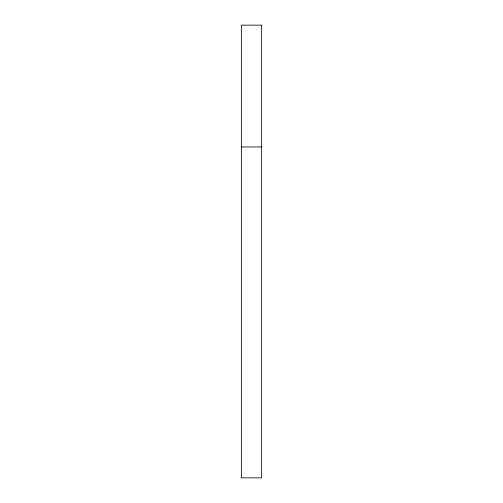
<?xml version="1.0" encoding="UTF-8"?>
<svg xmlns="http://www.w3.org/2000/svg" width="503" height="503" viewBox="0 0 503 503"><rect width="100%" height="100%" fill="white"/><g stroke="black" fill="none" stroke-linecap="round" stroke-linejoin="round"><path stroke-width="0.75" d="M241.352 146.951L261.648 146.951M261.648 25.15L241.352 25.15L241.352 477.85L261.648 477.85L261.648 25.15"/></g></svg>
